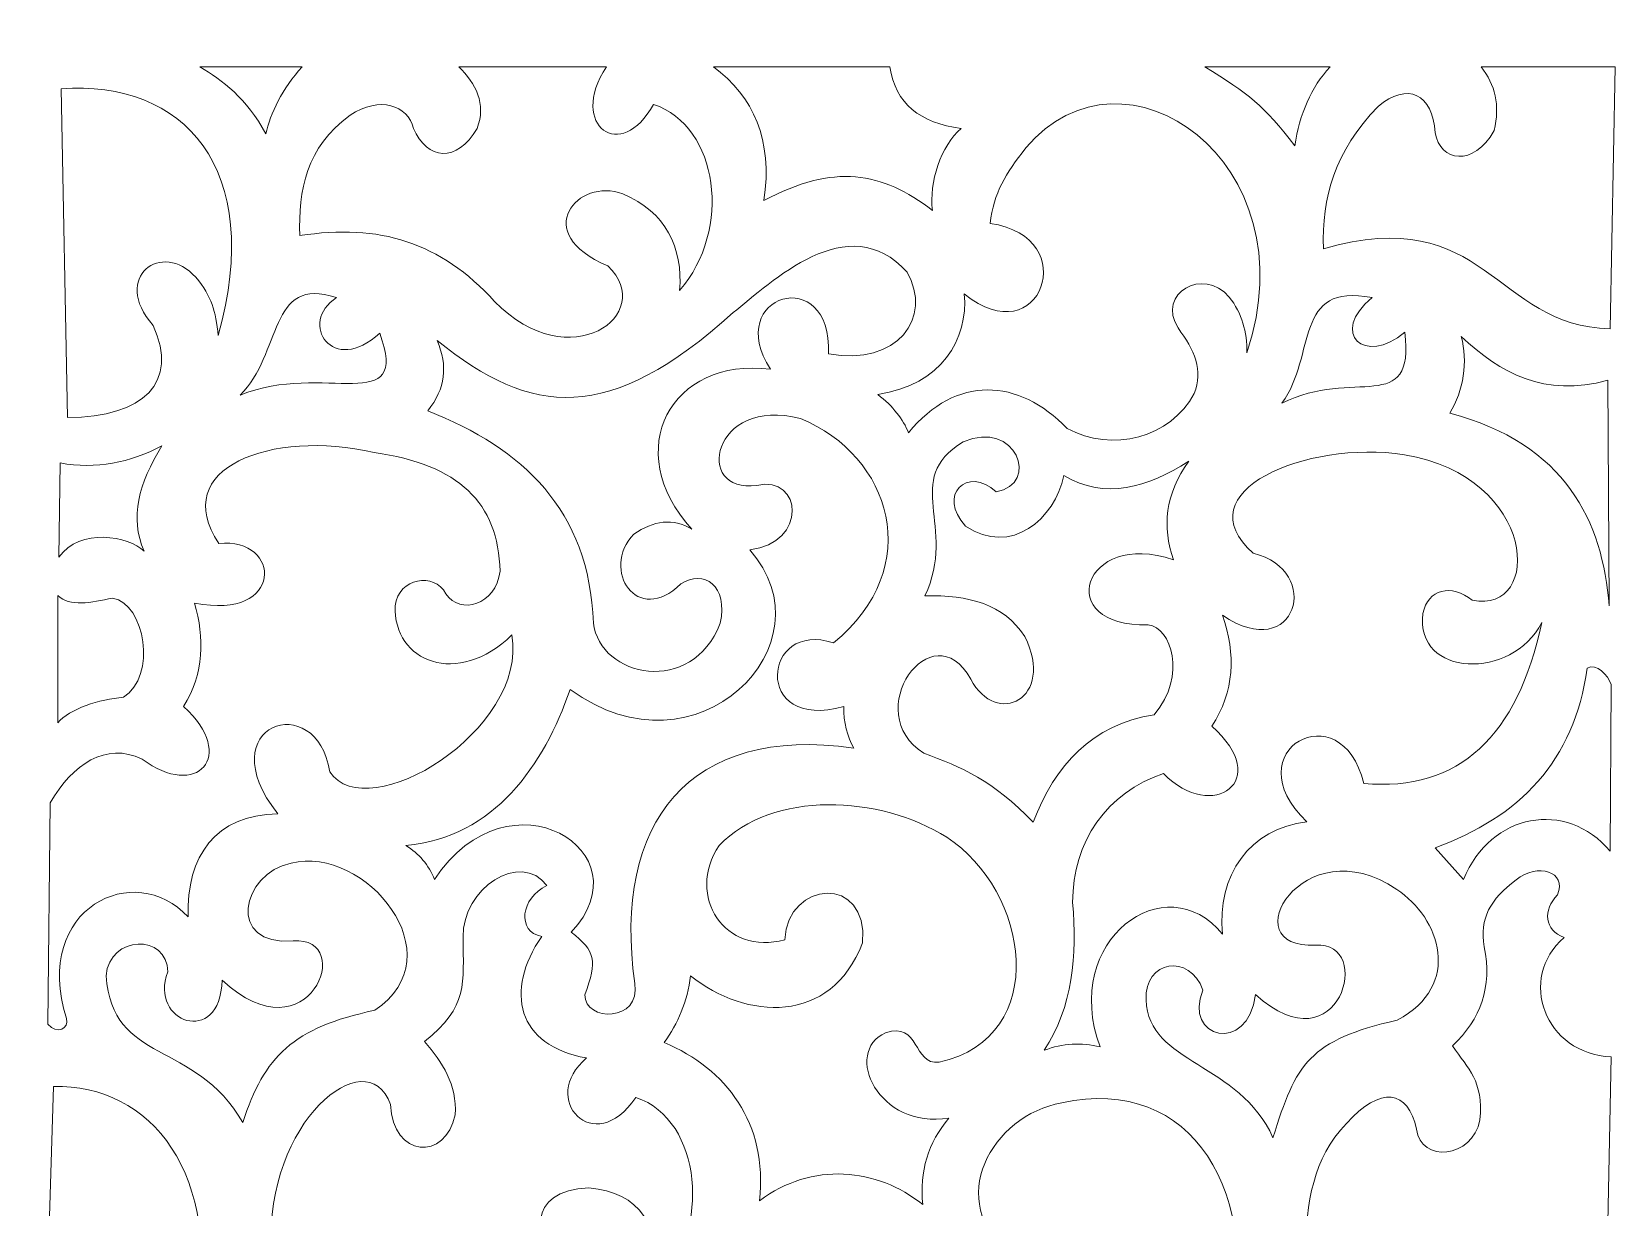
# Model space of a CAD drawing. Header units: centimetres. Extents: x -56 to 57, y -112 to 113.
# Drawn here: x 6.27 to 55.8, y 75.91 to 112.68 of the extents above; entities that cross this region are included whole.
import ezdxf

# ---------------------------------------------------------------- set-up
doc = ezdxf.new("R2010")
doc.units = ezdxf.units.CM
doc.header["$MEASUREMENT"] = 0
doc.layers.add('layer 1', color=7, linetype='Continuous')

msp = doc.modelspace()

# ---------------------------------------------------------------- linework, layer by layer
at = {"layer": 'layer 1', "color": 177, "lineweight": 9}
for points, knots in [([(32.73432, 101.33318), (33.2161, 100.96044), (33.53078, 100.55326), (33.69304, 100.13478), (33.69304, 100.13478), (35.18996, 101.95456), (37.13235, 101.84756), (38.65784, 100.27174), (38.65784, 100.27174), (40.06167, 99.50135), (41.89921, 99.97501), (42.62968, 101.36742), (42.62968, 101.36742), (42.9236, 102.07611), (42.63264, 102.73307), (42.12464, 103.41326), (42.12464, 103.41326), (41.45111, 104.50067), (42.90627, 105.33106), (43.72536, 104.38054), (43.72536, 104.38054), (44.128, 103.87313), (44.28672, 103.2844), (44.27852, 102.64005), (44.27852, 102.64005), (46.28513, 108.63635), (40.42295, 112.67951), (37.36204, 109.04293), (37.36204, 109.04293), (36.72331, 108.23179), (36.36821, 107.64798), (36.24512, 106.68226), (36.24512, 106.68226), (39.18404, 106.26998), (37.81985, 102.52663), (35.43928, 104.48326), (35.43928, 104.48326), (35.56945, 103.06549), (34.7213, 101.6324), (32.73432, 101.33318)], [0, 0, 0, 0, 0.09090909, 0.09090909, 0.09090909, 0.09090909, 0.18181818, 0.18181818, 0.18181818, 0.18181818, 0.27272727, 0.27272727, 0.27272727, 0.27272727, 0.36363636, 0.36363636, 0.36363636, 0.36363636, 0.45454545, 0.45454545, 0.45454545, 0.45454545, 0.54545455, 0.54545455, 0.54545455, 0.54545455, 0.63636364, 0.63636364, 0.63636364, 0.63636364, 0.72727273, 0.72727273, 0.72727273, 0.72727273, 0.81818182, 0.81818182, 0.81818182, 0.81818182, 1, 1, 1, 1]), ([(14.72801, 111.58165), (14.72801, 111.58165), (11.52885, 111.58165), (11.52885, 111.58165), (11.52885, 111.58165), (12.23612, 111.15671), (12.99237, 110.61124), (13.59416, 109.4823), (13.59416, 109.4823), (13.73742, 110.1156), (14.10765, 110.90133), (14.72801, 111.58165)], [0, 0, 0, 0, 0.25, 0.25, 0.25, 0.25, 0.5, 0.5, 0.5, 0.5, 1, 1, 1, 1]), ([(24.2445, 111.58161), (23.03649, 109.72032), (24.72608, 108.55871), (25.71512, 110.40678), (25.71512, 110.40678), (27.76952, 109.722), (28.1804, 106.4806), (26.53688, 104.58598), (26.53688, 104.58598), (26.64519, 105.91237), (26.10297, 107.05612), (24.75607, 107.60639), (24.75607, 107.60639), (23.36036, 108.14284), (21.8314, 106.37788), (24.29416, 105.35638), (24.29416, 105.35638), (25.85158, 103.84464), (23.09471, 101.82504), (20.7487, 104.24525), (20.7487, 104.24525), (19.06071, 106.09157), (17.1401, 106.69084), (14.65309, 106.29995), (14.65309, 106.29995), (14.61334, 107.7196), (14.85047, 109.05885), (16.22836, 110.0669), (16.22836, 110.0669), (17.15581, 110.6875), (18.03758, 110.37077), (18.21457, 109.65596), (18.21457, 109.65596), (18.63269, 108.66299), (19.58009, 108.55741), (20.20078, 109.65596), (20.20078, 109.65596), (20.49669, 110.4196), (20.16239, 111.05481), (19.62778, 111.58164), (19.62778, 111.58164), (19.62778, 111.58164), (24.2445, 111.58161), (24.2445, 111.58161)], [0, 0, 0, 0, 0.08333333, 0.08333333, 0.08333333, 0.08333333, 0.16666667, 0.16666667, 0.16666667, 0.16666667, 0.25, 0.25, 0.25, 0.25, 0.33333333, 0.33333333, 0.33333333, 0.33333333, 0.41666667, 0.41666667, 0.41666667, 0.41666667, 0.5, 0.5, 0.5, 0.5, 0.58333333, 0.58333333, 0.58333333, 0.58333333, 0.66666667, 0.66666667, 0.66666667, 0.66666667, 0.75, 0.75, 0.75, 0.75, 0.83333333, 0.83333333, 0.83333333, 0.83333333, 1, 1, 1, 1]), ([(33.11277, 111.58164), (33.11277, 111.58164), (27.59074, 111.58165), (27.59074, 111.58165), (27.59074, 111.58165), (28.8511, 110.64446), (29.45563, 109.29738), (29.17297, 107.39579), (29.17297, 107.39579), (31.35319, 108.57136), (32.87142, 108.29745), (34.44673, 107.08763), (34.44673, 107.08763), (34.32263, 107.9623), (34.71927, 109.1123), (35.33707, 109.65596), (35.33707, 109.65596), (34.06081, 109.81651), (33.28807, 110.43025), (33.11277, 111.58164)], [0, 0, 0, 0, 0.16666667, 0.16666667, 0.16666667, 0.16666667, 0.33333333, 0.33333333, 0.33333333, 0.33333333, 0.5, 0.5, 0.5, 0.5, 0.66666667, 0.66666667, 0.66666667, 0.66666667, 1, 1, 1, 1]), ([(46.88041, 111.58164), (46.29465, 110.94316), (45.91966, 110.10059), (45.77976, 109.10566), (45.77976, 109.10566), (44.804, 110.37513), (44.32374, 110.74793), (42.96009, 111.58164), (42.96009, 111.58164), (42.96009, 111.58164), (46.88041, 111.58164), (46.88041, 111.58164)], [0, 0, 0, 0, 0.25, 0.25, 0.25, 0.25, 0.5, 0.5, 0.5, 0.5, 1, 1, 1, 1]), ([(55.80218, 111.58164), (55.80218, 111.58164), (55.64088, 103.38758), (55.64088, 103.38758), (55.64088, 103.38758), (52.00003, 103.46748), (51.76606, 107.36513), (46.67, 105.8871), (46.67, 105.8871), (46.62136, 107.49072), (47.01507, 108.94022), (48.382, 110.3383), (48.382, 110.3383), (49.28938, 111.11441), (50.10542, 110.73777), (50.16248, 109.51654), (50.16248, 109.51654), (50.33368, 108.61917), (51.35803, 108.43085), (52.01144, 109.58502), (52.01144, 109.58502), (52.20288, 110.38956), (52.04342, 111.02038), (51.60521, 111.58164), (51.60521, 111.58164), (51.60521, 111.58164), (55.80218, 111.58164), (55.80218, 111.58164)], [0, 0, 0, 0, 0.125, 0.125, 0.125, 0.125, 0.25, 0.25, 0.25, 0.25, 0.375, 0.375, 0.375, 0.375, 0.5, 0.5, 0.5, 0.5, 0.625, 0.625, 0.625, 0.625, 0.75, 0.75, 0.75, 0.75, 1, 1, 1, 1]), ([(7.18768, 110.88878), (7.18768, 110.88878), (7.39315, 100.61528), (7.39315, 100.61528), (7.39315, 100.61528), (9.7883, 100.61774), (10.87946, 101.71876), (10.06744, 103.4903), (10.06744, 103.4903), (8.73756, 105.0085), (10.35819, 106.17273), (11.4028, 104.99686), (11.4028, 104.99686), (11.91651, 104.39129), (12.01048, 103.95112), (12.10742, 103.17425), (12.10742, 103.17425), (13.56812, 108.42635), (11.01312, 111.1855), (7.18768, 110.88878)], [0, 0, 0, 0, 0.16666667, 0.16666667, 0.16666667, 0.16666667, 0.33333333, 0.33333333, 0.33333333, 0.33333333, 0.5, 0.5, 0.5, 0.5, 0.66666667, 0.66666667, 0.66666667, 0.66666667, 1, 1, 1, 1]), ([(18.95751, 103.01807), (19.28287, 102.22187), (19.22294, 101.52127), (18.65785, 100.82209), (18.65785, 100.82209), (21.63525, 99.64149), (23.7052, 97.73466), (23.84048, 94.18558), (23.84048, 94.18558), (24.03305, 92.49022), (26.93202, 91.87303), (27.80376, 94.17702), (27.80376, 94.17702), (28.07197, 95.34689), (27.28445, 95.87761), (26.57112, 95.40966), (26.57112, 95.40966), (25.21292, 94.07431), (24.05446, 95.84339), (25.0988, 96.96758), (25.0988, 96.96758), (25.72509, 97.38275), (26.33285, 97.48263), (26.91352, 97.12166), (26.91352, 97.12166), (24.67651, 99.58695), (26.26866, 102.52019), (29.3788, 102.1207), (29.3788, 102.1207), (27.86652, 104.45474), (31.31334, 105.47052), (31.19352, 102.60006), (31.19352, 102.60006), (33.36077, 102.20911), (34.45303, 103.74128), (33.65285, 105.15935), (33.65285, 105.15935), (31.80389, 107.20233), (29.40105, 104.83634), (28.20869, 103.89247), (28.20869, 103.89247), (24.32941, 100.39114), (21.9007, 100.62862), (18.95751, 103.01807)], [0, 0, 0, 0, 0.08333333, 0.08333333, 0.08333333, 0.08333333, 0.16666667, 0.16666667, 0.16666667, 0.16666667, 0.25, 0.25, 0.25, 0.25, 0.33333333, 0.33333333, 0.33333333, 0.33333333, 0.41666667, 0.41666667, 0.41666667, 0.41666667, 0.5, 0.5, 0.5, 0.5, 0.58333333, 0.58333333, 0.58333333, 0.58333333, 0.66666667, 0.66666667, 0.66666667, 0.66666667, 0.75, 0.75, 0.75, 0.75, 0.83333333, 0.83333333, 0.83333333, 0.83333333, 1, 1, 1, 1]), ([(12.78952, 101.31606), (14.10205, 102.58294), (13.66834, 105.08246), (15.80264, 104.36342), (15.80264, 104.36342), (14.58406, 103.57001), (15.69679, 101.88648), (17.15512, 103.25062), (17.15512, 103.25062), (18.12525, 100.5856), (15.38034, 102.37179), (12.78952, 101.31606)], [0, 0, 0, 0, 0.25, 0.25, 0.25, 0.25, 0.5, 0.5, 0.5, 0.5, 1, 1, 1, 1]), ([(48.19368, 104.36342), (45.71699, 104.83708), (46.46602, 102.58642), (45.37604, 101.05703), (45.37604, 101.05703), (47.60164, 102.19837), (49.52904, 100.61985), (49.22088, 103.28486), (49.22088, 103.28486), (47.95969, 102.21202), (46.84119, 103.25064), (48.19368, 104.36342)], [0, 0, 0, 0, 0.25, 0.25, 0.25, 0.25, 0.5, 0.5, 0.5, 0.5, 1, 1, 1, 1]), ([(50.98424, 103.1479), (51.19255, 102.36324), (51.05559, 101.44448), (50.62472, 100.7511), (50.62472, 100.7511), (54.24318, 99.79828), (55.41295, 97.35008), (55.60664, 94.72486), (55.60664, 94.72486), (55.60664, 94.72486), (55.5724, 101.7783), (55.5724, 101.7783), (55.5724, 101.7783), (53.58162, 101.23066), (52.19792, 102.00431), (50.98424, 103.1479)], [0, 0, 0, 0, 0.2, 0.2, 0.2, 0.2, 0.4, 0.4, 0.4, 0.4, 0.6, 0.6, 0.6, 0.6, 1, 1, 1, 1]), ([(23.11288, 92.1055), (22.28322, 89.73804), (20.75314, 87.48733), (17.97688, 87.2263), (17.97688, 87.2263), (18.38064, 86.96879), (18.69166, 86.62784), (18.86712, 86.16486), (18.86712, 86.16486), (21.21491, 89.7125), (25.5266, 87.0153), (23.14712, 84.52134), (23.14712, 84.52134), (23.90341, 83.91934), (23.96458, 83.64011), (23.57512, 82.5611), (23.57512, 82.5611), (23.54801, 81.70225), (25.3456, 81.70511), (25.13304, 82.91206), (25.13304, 82.91206), (24.42493, 87.96862), (26.84456, 91.00457), (31.98104, 90.27366), (31.98104, 90.27366), (31.78486, 90.62116), (31.65715, 91.08687), (31.67288, 91.57478), (31.67288, 91.57478), (28.78744, 90.76444), (29.12555, 94.31966), (31.3476, 93.5607), (31.3476, 93.5607), (34.25406, 95.94833), (33.14648, 99.41937), (30.3204, 100.5799), (30.3204, 100.5799), (27.53123, 101.30892), (26.9577, 98.20164), (28.9508, 98.49126), (28.9508, 98.49126), (30.37891, 98.8094), (30.55295, 96.69507), (28.72824, 96.4711), (28.72824, 96.4711), (31.3476, 93.5607), (27.07959, 89.19437), (23.11288, 92.1055)], [0, 0, 0, 0, 0.07692308, 0.07692308, 0.07692308, 0.07692308, 0.15384615, 0.15384615, 0.15384615, 0.15384615, 0.23076923, 0.23076923, 0.23076923, 0.23076923, 0.30769231, 0.30769231, 0.30769231, 0.30769231, 0.38461538, 0.38461538, 0.38461538, 0.38461538, 0.46153846, 0.46153846, 0.46153846, 0.46153846, 0.53846154, 0.53846154, 0.53846154, 0.53846154, 0.61538462, 0.61538462, 0.61538462, 0.61538462, 0.69230769, 0.69230769, 0.69230769, 0.69230769, 0.76923077, 0.76923077, 0.76923077, 0.76923077, 0.84615385, 0.84615385, 0.84615385, 0.84615385, 1, 1, 1, 1]), ([(42.45848, 99.24454), (41.15736, 98.42167), (39.85624, 98.02349), (38.55512, 98.79942), (38.55512, 98.79942), (38.27408, 97.43979), (36.90449, 96.25853), (35.48208, 97.21582), (35.48208, 97.21582), (34.57188, 98.18882), (35.54202, 99.11901), (36.43224, 98.28582), (36.43224, 98.28582), (37.82354, 98.52099), (37.06914, 100.58228), (35.40164, 99.84732), (35.40164, 99.84732), (33.46138, 98.65463), (35.23955, 97.2358), (34.20664, 95.03302), (34.20664, 95.03302), (35.58774, 95.07023), (36.66633, 94.77924), (37.33104, 93.76614), (37.33104, 93.76614), (38.30118, 91.81447), (36.43226, 90.89571), (35.64472, 92.43078), (35.64472, 92.43078), (34.42877, 94.60542), (32.14991, 91.37457), (34.1761, 90.11308), (34.1761, 90.11308), (35.34053, 89.69058), (36.33578, 89.26601), (37.59722, 87.95324), (37.59722, 87.95324), (38.2877, 89.75034), (39.41471, 91.00235), (41.38273, 91.31777), (41.38273, 91.31777), (42.42047, 92.56301), (41.90097, 94.03682), (41.19427, 94.12588), (41.19427, 94.12588), (38.18053, 94.04045), (39.13238, 97.13925), (41.9806, 96.16343), (41.9806, 96.16343), (41.62629, 97.19048), (41.71711, 98.21752), (42.45848, 99.24454)], [0, 0, 0, 0, 0.07142857, 0.07142857, 0.07142857, 0.07142857, 0.14285714, 0.14285714, 0.14285714, 0.14285714, 0.21428571, 0.21428571, 0.21428571, 0.21428571, 0.28571429, 0.28571429, 0.28571429, 0.28571429, 0.35714286, 0.35714286, 0.35714286, 0.35714286, 0.42857143, 0.42857143, 0.42857143, 0.42857143, 0.5, 0.5, 0.5, 0.5, 0.57142857, 0.57142857, 0.57142857, 0.57142857, 0.64285714, 0.64285714, 0.64285714, 0.64285714, 0.71428571, 0.71428571, 0.71428571, 0.71428571, 0.78571429, 0.78571429, 0.78571429, 0.78571429, 0.85714286, 0.85714286, 0.85714286, 0.85714286, 1, 1, 1, 1]), ([(11.36556, 94.81079), (11.67097, 93.71209), (11.67669, 92.62766), (11.02312, 91.5746), (11.02312, 91.5746), (12.72225, 90.0123), (11.43533, 88.65119), (9.72181, 89.93084), (9.72181, 89.93084), (8.59171, 90.47599), (7.55011, 89.76825), (6.84523, 88.56104), (6.84523, 88.56104), (6.84523, 88.56104), (6.77674, 81.64355), (6.77674, 81.64355), (6.77674, 81.64355), (7.05359, 81.2982), (7.45578, 81.50614), (7.35896, 81.81633), (7.35896, 81.81633), (6.26977, 85.30586), (9.51674, 86.79395), (11.1601, 84.99956), (11.1601, 84.99956), (11.11172, 86.89007), (12.01349, 88.18849), (13.96819, 88.21859), (13.96819, 88.21859), (11.76552, 91.00602), (15.19334, 92.16131), (15.59117, 89.53219), (15.59117, 89.53219), (16.77564, 87.76465), (21.79208, 90.8379), (21.29294, 93.81285), (21.29294, 93.81285), (19.58981, 92.15517), (17.58502, 92.96867), (17.63448, 94.72486), (17.63448, 94.72486), (17.75717, 95.60085), (18.86141, 95.78631), (19.22664, 95.1015), (19.22664, 95.1015), (19.66893, 94.42504), (20.79315, 94.75026), (20.92152, 95.80342), (20.92152, 95.80342), (20.86303, 97.96056), (19.62754, 99.13612), (16.98392, 99.51846), (16.98392, 99.51846), (13.76246, 100.25748), (10.53819, 99.03054), (12.12184, 96.67654), (12.12184, 96.67654), (14.10675, 96.87637), (14.17993, 94.2343), (11.36556, 94.81079)], [0, 0, 0, 0, 0.0625, 0.0625, 0.0625, 0.0625, 0.125, 0.125, 0.125, 0.125, 0.1875, 0.1875, 0.1875, 0.1875, 0.25, 0.25, 0.25, 0.25, 0.3125, 0.3125, 0.3125, 0.3125, 0.375, 0.375, 0.375, 0.375, 0.4375, 0.4375, 0.4375, 0.4375, 0.5, 0.5, 0.5, 0.5, 0.5625, 0.5625, 0.5625, 0.5625, 0.625, 0.625, 0.625, 0.625, 0.6875, 0.6875, 0.6875, 0.6875, 0.75, 0.75, 0.75, 0.75, 0.8125, 0.8125, 0.8125, 0.8125, 0.875, 0.875, 0.875, 0.875, 1, 1, 1, 1]), ([(7.15704, 99.19318), (7.15704, 99.19318), (7.11424, 96.23998), (7.11424, 96.23998), (7.11424, 96.23998), (7.78714, 97.19157), (9.30598, 96.89176), (9.78733, 96.43557), (9.78733, 96.43557), (9.32221, 97.47848), (9.61944, 98.54406), (10.34136, 99.7239), (10.34136, 99.7239), (9.34412, 99.20459), (8.29124, 98.98204), (7.15704, 99.19318)], [0, 0, 0, 0, 0.2, 0.2, 0.2, 0.2, 0.4, 0.4, 0.4, 0.4, 0.6, 0.6, 0.6, 0.6, 1, 1, 1, 1]), ([(53.50047, 94.20313), (52.57778, 92.37402), (49.52725, 92.48503), (49.78584, 94.48518), (49.78584, 94.48518), (49.92849, 95.25006), (50.6849, 95.41989), (51.32664, 94.89606), (51.32664, 94.89606), (53.55541, 94.45118), (53.37543, 98.75375), (49.20376, 99.44998), (49.20376, 99.44998), (46.12164, 99.9182), (42.29802, 98.28617), (44.47864, 96.36838), (44.47864, 96.36838), (46.67143, 95.83265), (45.82565, 92.86821), (43.51585, 94.42685), (43.51585, 94.42685), (43.9381, 93.20652), (43.89665, 92.04184), (43.17752, 90.95846), (43.17752, 90.95846), (45.11209, 89.2693), (43.21317, 87.91753), (41.66664, 89.47543), (41.66664, 89.47543), (39.90873, 88.89922), (38.81743, 87.34057), (38.82904, 85.44582), (38.82904, 85.44582), (38.96964, 83.79932), (38.83262, 82.17591), (37.9388, 80.82342), (37.9388, 80.82342), (38.52089, 81.04599), (39.10297, 81.06882), (39.68504, 80.92614), (39.68504, 80.92614), (38.45524, 84.276), (41.73658, 86.63856), (43.51992, 84.45286), (43.51992, 84.45286), (43.31162, 86.27805), (44.38228, 87.76939), (46.15417, 87.96816), (46.15417, 87.96816), (43.82034, 90.19975), (47.24409, 92.06623), (47.93256, 89.16727), (47.93256, 89.16727), (50.92108, 88.89912), (52.74901, 90.65349), (53.50047, 94.20313)], [0, 0, 0, 0, 0.06666667, 0.06666667, 0.06666667, 0.06666667, 0.13333333, 0.13333333, 0.13333333, 0.13333333, 0.2, 0.2, 0.2, 0.2, 0.26666667, 0.26666667, 0.26666667, 0.26666667, 0.33333333, 0.33333333, 0.33333333, 0.33333333, 0.4, 0.4, 0.4, 0.4, 0.46666667, 0.46666667, 0.46666667, 0.46666667, 0.53333333, 0.53333333, 0.53333333, 0.53333333, 0.6, 0.6, 0.6, 0.6, 0.66666667, 0.66666667, 0.66666667, 0.66666667, 0.73333333, 0.73333333, 0.73333333, 0.73333333, 0.8, 0.8, 0.8, 0.8, 0.86666667, 0.86666667, 0.86666667, 0.86666667, 1, 1, 1, 1]), ([(7.08856, 95.05014), (7.45377, 94.68063), (8.13315, 94.81982), (8.79627, 94.96623), (8.79627, 94.96623), (9.82347, 94.78934), (10.18728, 92.5221), (9.14296, 91.86582), (9.14296, 91.86582), (8.39302, 91.79596), (7.44807, 91.50917), (7.08856, 91.06118), (7.08856, 91.06118), (7.08856, 91.06118), (7.08856, 95.05014), (7.08856, 95.05014)], [0, 0, 0, 0, 0.2, 0.2, 0.2, 0.2, 0.4, 0.4, 0.4, 0.4, 0.6, 0.6, 0.6, 0.6, 1, 1, 1, 1]), ([(50.16248, 87.15782), (50.16248, 87.15782), (51.05272, 86.16486), (51.05272, 86.16486), (51.05272, 86.16486), (51.90501, 88.25524), (54.26482, 88.66952), (55.64088, 87.0551), (55.64088, 87.0551), (55.64088, 87.0551), (55.67512, 92.25958), (55.67512, 92.25958), (55.67512, 92.25958), (55.56641, 92.55945), (55.21554, 92.9474), (54.92184, 92.77318), (54.92184, 92.77318), (54.5238, 89.85847), (52.79753, 88.10937), (50.16248, 87.15782)], [0, 0, 0, 0, 0.16666667, 0.16666667, 0.16666667, 0.16666667, 0.33333333, 0.33333333, 0.33333333, 0.33333333, 0.5, 0.5, 0.5, 0.5, 0.66666667, 0.66666667, 0.66666667, 0.66666667, 1, 1, 1, 1]), ([(26.87928, 83.15174), (26.78014, 82.34317), (26.47626, 81.66623), (26.05752, 81.0631), (26.05752, 81.0631), (27.98744, 80.25062), (29.30353, 78.54862), (29.0364, 76.11542), (29.0364, 76.11542), (30.65994, 77.34808), (32.72574, 77.14835), (34.13816, 75.99558), (34.13816, 75.99558), (34.04133, 77.03206), (34.30347, 77.938), (34.95992, 78.70054), (34.95992, 78.70054), (32.74569, 78.34243), (31.6329, 80.75921), (32.974, 81.37126), (32.974, 81.37126), (34.04685, 81.73934), (33.82714, 80.36118), (34.65176, 80.44678), (34.65176, 80.44678), (38.19357, 81.25374), (37.45942, 85.82816), (34.89144, 87.4831), (34.89144, 87.4831), (32.79708, 88.80706), (29.44154, 88.96113), (27.76952, 87.2263), (27.76952, 87.2263), (26.71949, 85.64554), (27.95213, 83.75663), (29.82392, 84.28166), (29.82392, 84.28166), (29.91521, 86.14776), (32.45467, 86.33038), (32.25496, 84.17894), (32.25496, 84.17894), (31.27007, 81.5976), (28.60072, 81.77056), (26.87928, 83.15174)], [0, 0, 0, 0, 0.08333333, 0.08333333, 0.08333333, 0.08333333, 0.16666667, 0.16666667, 0.16666667, 0.16666667, 0.25, 0.25, 0.25, 0.25, 0.33333333, 0.33333333, 0.33333333, 0.33333333, 0.41666667, 0.41666667, 0.41666667, 0.41666667, 0.5, 0.5, 0.5, 0.5, 0.58333333, 0.58333333, 0.58333333, 0.58333333, 0.66666667, 0.66666667, 0.66666667, 0.66666667, 0.75, 0.75, 0.75, 0.75, 0.83333333, 0.83333333, 0.83333333, 0.83333333, 1, 1, 1, 1]), ([(44.54712, 82.56966), (44.31171, 80.65789), (42.26588, 81.20573), (42.9036, 82.70662), (42.9036, 82.70662), (42.49273, 83.87078), (41.06037, 83.6311), (41.12312, 82.39846), (41.12312, 82.39846), (41.19731, 80.3783), (44.04494, 80.4639), (45.09496, 78.08422), (45.09496, 78.08422), (45.81231, 80.41775), (46.22891, 81.13529), (48.9812, 81.76502), (48.9812, 81.76502), (51.03427, 82.85856), (50.3238, 84.96288), (48.96408, 85.8567), (48.96408, 85.8567), (46.03886, 87.84848), (43.76176, 83.9737), (46.43032, 84.11046), (46.43032, 84.11046), (48.27428, 84.26239), (47.18858, 80.175), (44.54712, 82.56966)], [0, 0, 0, 0, 0.125, 0.125, 0.125, 0.125, 0.25, 0.25, 0.25, 0.25, 0.375, 0.375, 0.375, 0.375, 0.5, 0.5, 0.5, 0.5, 0.625, 0.625, 0.625, 0.625, 0.75, 0.75, 0.75, 0.75, 1, 1, 1, 1]), ([(12.22456, 83.01478), (12.17591, 80.89145), (9.90829, 81.70314), (10.52968, 83.27158), (10.52968, 83.27158), (10.51257, 84.47282), (8.70927, 84.44143), (8.59512, 83.15174), (8.59512, 83.15174), (8.78915, 80.3726), (11.36286, 81.17153), (12.87512, 78.56358), (12.87512, 78.56358), (13.53685, 80.62387), (14.44415, 81.537), (17.00104, 82.07318), (17.00104, 82.07318), (19.56362, 83.78452), (16.71499, 87.24777), (14.38168, 86.67846), (14.38168, 86.67846), (12.82943, 86.35174), (12.33864, 84.0605), (14.45016, 84.24742), (14.45016, 84.24742), (16.43894, 84.39007), (14.9609, 80.49812), (12.22456, 83.01478)], [0, 0, 0, 0, 0.125, 0.125, 0.125, 0.125, 0.25, 0.25, 0.25, 0.25, 0.375, 0.375, 0.375, 0.375, 0.5, 0.5, 0.5, 0.5, 0.625, 0.625, 0.625, 0.625, 0.75, 0.75, 0.75, 0.75, 1, 1, 1, 1]), ([(18.55702, 81.09563), (19.94155, 82.20515), (19.76117, 82.89937), (19.76592, 84.36726), (19.76592, 84.36726), (19.72948, 85.87932), (21.55987, 87.07647), (22.38528, 85.97654), (22.38528, 85.97654), (21.55811, 85.59114), (21.43655, 84.521), (22.22264, 84.38438), (22.22264, 84.38438), (21.05241, 82.67798), (21.44608, 80.96024), (23.62648, 80.58374), (23.62648, 80.58374), (22.11111, 79.32794), (23.85728, 77.399), (25.16728, 79.3511), (25.16728, 79.3511), (27.25984, 78.64348), (27.5202, 75.16242), (25.85208, 73.5303), (25.85208, 73.5303), (25.95052, 75.36928), (25.28996, 76.37366), (23.69924, 76.51774), (23.69924, 76.51774), (21.73754, 76.4778), (21.78319, 74.69162), (23.29692, 74.44622), (23.29692, 74.44622), (24.82488, 74.02251), (24.41258, 71.82545), (22.59072, 71.93814), (22.59072, 71.93814), (19.1553, 72.71425), (17.85134, 76.58908), (13.76536, 74.62598), (13.76536, 74.62598), (13.55648, 78.54279), (16.73005, 81.18475), (17.49752, 79.12854), (17.49752, 79.12854), (17.55888, 77.45219), (19.21666, 77.35804), (19.51768, 78.80326), (19.51768, 78.80326), (19.57388, 79.74865), (19.11854, 80.44771), (18.55702, 81.09563)], [0, 0, 0, 0, 0.07142857, 0.07142857, 0.07142857, 0.07142857, 0.14285714, 0.14285714, 0.14285714, 0.14285714, 0.21428571, 0.21428571, 0.21428571, 0.21428571, 0.28571429, 0.28571429, 0.28571429, 0.28571429, 0.35714286, 0.35714286, 0.35714286, 0.35714286, 0.42857143, 0.42857143, 0.42857143, 0.42857143, 0.5, 0.5, 0.5, 0.5, 0.57142857, 0.57142857, 0.57142857, 0.57142857, 0.64285714, 0.64285714, 0.64285714, 0.64285714, 0.71428571, 0.71428571, 0.71428571, 0.71428571, 0.78571429, 0.78571429, 0.78571429, 0.78571429, 0.85714286, 0.85714286, 0.85714286, 0.85714286, 1, 1, 1, 1]), ([(50.71032, 80.96038), (51.2068, 80.21852), (51.6776, 79.88753), (51.56632, 78.64918), (51.56632, 78.64918), (51.33515, 77.4277), (49.70876, 77.2965), (49.5804, 78.35814), (49.5804, 78.35814), (49.32932, 79.58508), (48.46191, 79.72776), (47.38904, 78.52934), (47.38904, 78.52934), (46.33887, 77.45084), (46.14873, 76.04622), (46.08792, 74.52326), (46.08792, 74.52326), (51.07555, 76.19532), (52.05709, 71.39601), (55.50392, 72.29766), (55.50392, 72.29766), (55.50392, 72.29766), (55.67512, 80.61798), (55.67512, 80.61798), (55.67512, 80.61798), (53.59179, 80.70058), (52.72427, 83.0802), (54.2028, 84.35014), (54.2028, 84.35014), (53.57775, 84.58126), (53.52642, 85.20614), (53.99736, 85.6855), (53.99736, 85.6855), (54.2955, 86.42214), (53.37414, 86.69253), (52.69624, 86.1563), (52.69624, 86.1563), (51.8954, 85.54298), (51.54421, 84.94667), (51.70328, 84.0591), (51.70328, 84.0591), (51.96079, 82.81432), (51.59413, 81.79425), (50.71032, 80.96038)], [0, 0, 0, 0, 0.08333333, 0.08333333, 0.08333333, 0.08333333, 0.16666667, 0.16666667, 0.16666667, 0.16666667, 0.25, 0.25, 0.25, 0.25, 0.33333333, 0.33333333, 0.33333333, 0.33333333, 0.41666667, 0.41666667, 0.41666667, 0.41666667, 0.5, 0.5, 0.5, 0.5, 0.58333333, 0.58333333, 0.58333333, 0.58333333, 0.66666667, 0.66666667, 0.66666667, 0.66666667, 0.75, 0.75, 0.75, 0.75, 0.83333333, 0.83333333, 0.83333333, 0.83333333, 1, 1, 1, 1]), ([(6.9516, 79.6935), (6.9516, 79.6935), (6.64344, 69.52422), (6.64344, 69.52422), (6.64344, 69.52422), (8.41109, 69.042), (10.58265, 71.14834), (9.0233, 72.41807), (9.0233, 72.41807), (8.31176, 73.27782), (9.20534, 74.69183), (10.49544, 73.94118), (10.49544, 73.94118), (11.24373, 73.45542), (11.21156, 72.91958), (11.34185, 72.21949), (11.34185, 72.21949), (12.33481, 76.97316), (9.95901, 79.76771), (6.9516, 79.6935)], [0, 0, 0, 0, 0.16666667, 0.16666667, 0.16666667, 0.16666667, 0.33333333, 0.33333333, 0.33333333, 0.33333333, 0.5, 0.5, 0.5, 0.5, 0.66666667, 0.66666667, 0.66666667, 0.66666667, 1, 1, 1, 1]), ([(43.76134, 71.50703), (44.80009, 76.42123), (42.57421, 80.0624), (38.48761, 79.17791), (38.48761, 79.17791), (36.30185, 78.80104), (34.77239, 76.07302), (36.91234, 74.4521), (36.91234, 74.4521), (37.96372, 73.46761), (36.91074, 71.82403), (35.25141, 73.27064), (35.25141, 73.27064), (35.13146, 71.72968), (34.10501, 70.27438), (32.35861, 70.03456), (32.35861, 70.03456), (32.9351, 69.52685), (33.12976, 69.17885), (33.17548, 68.84516), (33.17548, 68.84516), (34.47654, 70.7866), (36.42246, 70.60517), (38.24281, 69.12259), (38.24281, 69.12259), (40.51979, 68.07398), (43.18672, 70.2281), (41.40621, 72.0785), (41.40621, 72.0785), (40.62435, 73.68516), (42.61536, 74.18685), (43.2032, 73.1451), (43.2032, 73.1451), (43.47095, 72.69597), (43.67421, 72.04678), (43.76134, 71.50703)], [0, 0, 0, 0, 0.1, 0.1, 0.1, 0.1, 0.2, 0.2, 0.2, 0.2, 0.3, 0.3, 0.3, 0.3, 0.4, 0.4, 0.4, 0.4, 0.5, 0.5, 0.5, 0.5, 0.6, 0.6, 0.6, 0.6, 0.7, 0.7, 0.7, 0.7, 0.8, 0.8, 0.8, 0.8, 1, 1, 1, 1])]:
    msp.add_open_spline(points, degree=3, knots=knots, dxfattribs=at)

doc.saveas('drawing.dxf')
